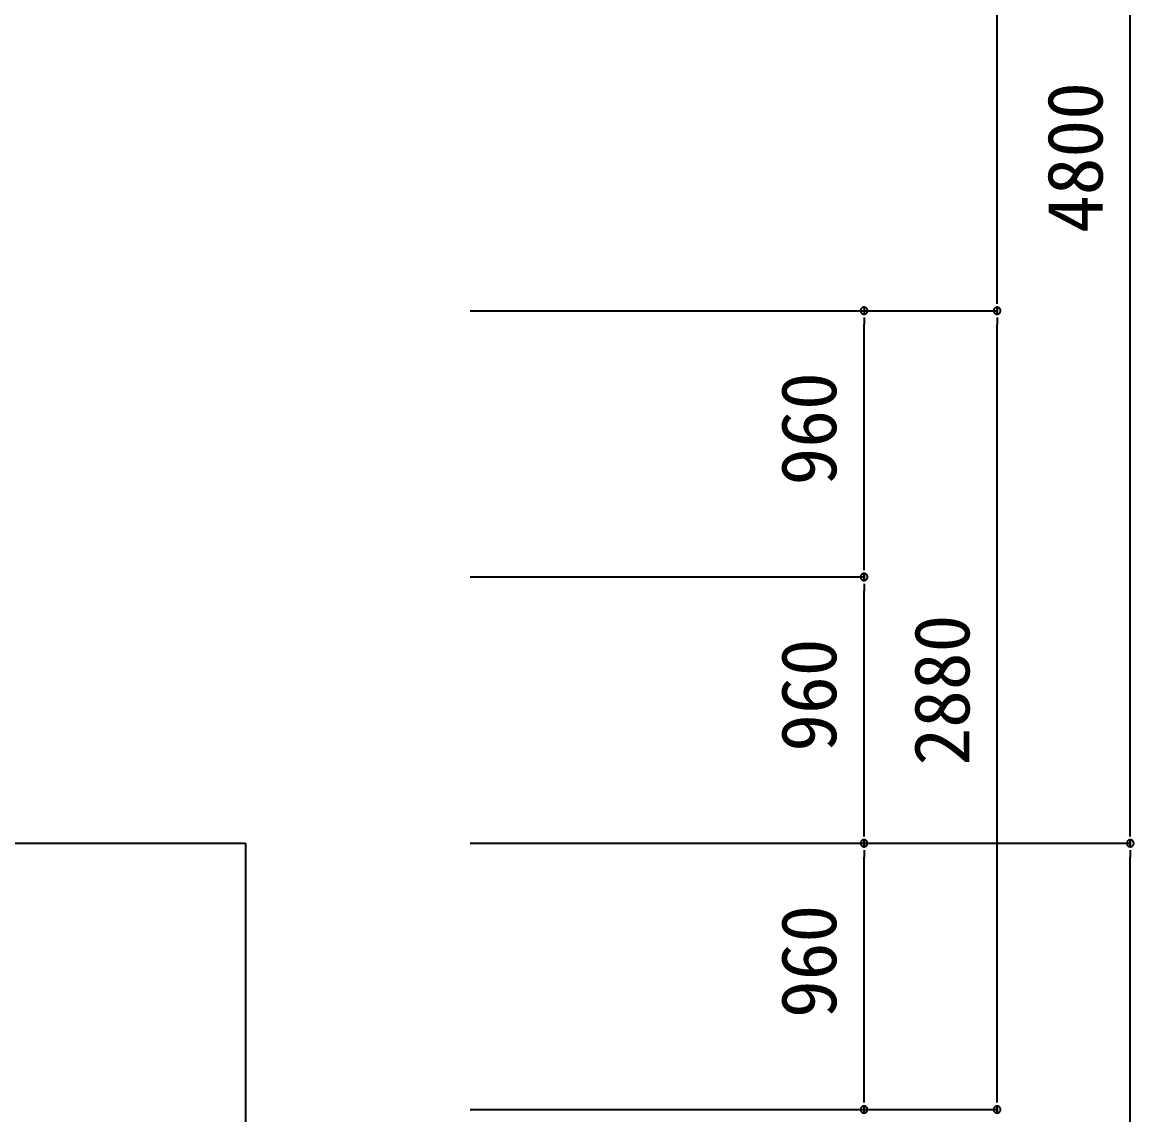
# Model space of a CAD drawing. Header units: millimetres. Extents: x -21029 to 20283, y -14043 to 14043.
# Drawn here: x 10347 to 14354, y 450 to 4389 of the extents above; entities that cross this region are included whole.
import ezdxf

# ---------------------------------------------------------------- set-up
doc = ezdxf.new("R2010")
doc.units = ezdxf.units.MM
for name, color, linetype in [('0-9', 7, 'Continuous'), ('1-1', 7, 'Continuous'), ('1-8', 7, 'Continuous')]:
    doc.layers.add(name, color=color, linetype=linetype)
doc.styles.add('JP', font='msgothic.ttc')

msp = doc.modelspace()

# ---------------------------------------------------------------- linework, layer by layer
at = {"layer": '0-9', "color": 7}
for p, q in [((13862, 3373.9), (13862, 3398.9)), ((13382, 3361.4), (13382, 3336.4)), ((13862, 3361.4), (13862, 3336.4)), ((13862, 3336.4), (13862, 3361.4)), ((13382, 3323.9), (13382, 3298.9)), ((13862, 3323.9), (13862, 3298.9)), ((13382, 2413.9), (13382, 2438.9)), ((13382, 2401.4), (13382, 2376.4)), ((13382, 2376.4), (13382, 2401.4)), ((13382, 2363.9), (13382, 2338.9)), ((13382, 1453.9), (13382, 1478.9)), ((14342, 1453.9), (14342, 1478.9)), ((13382, 1441.4), (13382, 1416.4)), ((13382, 1416.4), (13382, 1441.4)), ((13382, 1403.9), (13382, 1378.9)), ((14342, 1441.4), (14342, 1416.4)), ((14342, 1416.4), (14342, 1441.4)), ((14342, 1403.9), (14342, 1378.9)), ((13382, 493.9), (13382, 518.9)), ((13382, 481.4), (13382, 456.4)), ((13382, 456.4), (13382, 481.4)), ((13862, 493.9), (13862, 518.9)), ((13862, 481.4), (13862, 456.4)), ((13862, 456.4), (13862, 481.4))]:
    msp.add_line(p, q, dxfattribs=at)
for points in [[(13382, 3361.4), (13380.9, 3361.3), (13379.8, 3361.2), (13378.7, 3360.9), (13377.7, 3360.6), (13376.7, 3360.2), (13375.7, 3359.7), (13374.8, 3359.1), (13373.9, 3358.4), (13373.1, 3357.7), (13372.4, 3356.9), (13371.7, 3356), (13371.2, 3355.1), (13370.7, 3354.1), (13370.2, 3353.1), (13369.9, 3352.1), (13369.7, 3351), (13369.5, 3349.9), (13369.5, 3348.9), (13369.5, 3347.8), (13369.7, 3346.7), (13369.9, 3345.6), (13370.2, 3344.6), (13370.7, 3343.6), (13371.2, 3342.6), (13371.7, 3341.7), (13372.4, 3340.8), (13373.1, 3340), (13373.9, 3339.3), (13374.8, 3338.6), (13375.7, 3338), (13376.7, 3337.5), (13377.7, 3337.1), (13378.7, 3336.8), (13379.8, 3336.5), (13380.9, 3336.4), (13382, 3336.4), (13383.1, 3336.4), (13384.2, 3336.5), (13385.2, 3336.8), (13386.3, 3337.1), (13387.3, 3337.5), (13388.2, 3338), (13389.2, 3338.6), (13390, 3339.3), (13390.8, 3340), (13391.6, 3340.8), (13392.2, 3341.7), (13392.8, 3342.6), (13393.3, 3343.6), (13393.7, 3344.6), (13394.1, 3345.6), (13394.3, 3346.7), (13394.4, 3347.8), (13394.5, 3348.9), (13394.4, 3349.9), (13394.3, 3351), (13394.1, 3352.1), (13393.7, 3353.1), (13393.3, 3354.1), (13392.8, 3355.1), (13392.2, 3356), (13391.6, 3356.9), (13390.8, 3357.7), (13390, 3358.4), (13389.2, 3359.1), (13388.2, 3359.7), (13387.3, 3360.2), (13386.3, 3360.6), (13385.2, 3360.9), (13384.2, 3361.2), (13383.1, 3361.3), (13382, 3361.4)], [(13862, 3361.4), (13860.9, 3361.3), (13859.8, 3361.2), (13858.7, 3360.9), (13857.7, 3360.6), (13856.7, 3360.2), (13855.7, 3359.7), (13854.8, 3359.1), (13853.9, 3358.4), (13853.1, 3357.7), (13852.4, 3356.9), (13851.7, 3356), (13851.2, 3355.1), (13850.7, 3354.1), (13850.2, 3353.1), (13849.9, 3352.1), (13849.7, 3351), (13849.5, 3349.9), (13849.5, 3348.9), (13849.5, 3347.8), (13849.7, 3346.7), (13849.9, 3345.6), (13850.2, 3344.6), (13850.7, 3343.6), (13851.2, 3342.6), (13851.7, 3341.7), (13852.4, 3340.8), (13853.1, 3340), (13853.9, 3339.3), (13854.8, 3338.6), (13855.7, 3338), (13856.7, 3337.5), (13857.7, 3337.1), (13858.7, 3336.8), (13859.8, 3336.5), (13860.9, 3336.4), (13862, 3336.4), (13863.1, 3336.4), (13864.2, 3336.5), (13865.2, 3336.8), (13866.3, 3337.1), (13867.3, 3337.5), (13868.2, 3338), (13869.2, 3338.6), (13870, 3339.3), (13870.8, 3340), (13871.6, 3340.8), (13872.2, 3341.7), (13872.8, 3342.6), (13873.3, 3343.6), (13873.7, 3344.6), (13874.1, 3345.6), (13874.3, 3346.7), (13874.4, 3347.8), (13874.5, 3348.9), (13874.4, 3349.9), (13874.3, 3351), (13874.1, 3352.1), (13873.7, 3353.1), (13873.3, 3354.1), (13872.8, 3355.1), (13872.2, 3356), (13871.6, 3356.9), (13870.8, 3357.7), (13870, 3358.4), (13869.2, 3359.1), (13868.2, 3359.7), (13867.3, 3360.2), (13866.3, 3360.6), (13865.2, 3360.9), (13864.2, 3361.2), (13863.1, 3361.3), (13862, 3361.4)], [(13862, 3336.4), (13863.1, 3336.4), (13864.2, 3336.5), (13865.2, 3336.8), (13866.3, 3337.1), (13867.3, 3337.5), (13868.2, 3338), (13869.2, 3338.6), (13870, 3339.3), (13870.8, 3340), (13871.6, 3340.8), (13872.2, 3341.7), (13872.8, 3342.6), (13873.3, 3343.6), (13873.7, 3344.6), (13874.1, 3345.6), (13874.3, 3346.7), (13874.4, 3347.8), (13874.5, 3348.9), (13874.4, 3349.9), (13874.3, 3351), (13874.1, 3352.1), (13873.7, 3353.1), (13873.3, 3354.1), (13872.8, 3355.1), (13872.2, 3356), (13871.6, 3356.9), (13870.8, 3357.7), (13870, 3358.4), (13869.2, 3359.1), (13868.2, 3359.7), (13867.3, 3360.2), (13866.3, 3360.6), (13865.2, 3360.9), (13864.2, 3361.2), (13863.1, 3361.3), (13862, 3361.4), (13860.9, 3361.3), (13859.8, 3361.2), (13858.7, 3360.9), (13857.7, 3360.6), (13856.7, 3360.2), (13855.7, 3359.7), (13854.8, 3359.1), (13853.9, 3358.4), (13853.1, 3357.7), (13852.4, 3356.9), (13851.7, 3356), (13851.2, 3355.1), (13850.7, 3354.1), (13850.2, 3353.1), (13849.9, 3352.1), (13849.7, 3351), (13849.5, 3349.9), (13849.5, 3348.9), (13849.5, 3347.8), (13849.7, 3346.7), (13849.9, 3345.6), (13850.2, 3344.6), (13850.7, 3343.6), (13851.2, 3342.6), (13851.7, 3341.7), (13852.4, 3340.8), (13853.1, 3340), (13853.9, 3339.3), (13854.8, 3338.6), (13855.7, 3338), (13856.7, 3337.5), (13857.7, 3337.1), (13858.7, 3336.8), (13859.8, 3336.5), (13860.9, 3336.4), (13862, 3336.4)], [(13382, 2401.4), (13380.9, 2401.3), (13379.8, 2401.2), (13378.7, 2400.9), (13377.7, 2400.6), (13376.7, 2400.2), (13375.7, 2399.7), (13374.8, 2399.1), (13373.9, 2398.4), (13373.1, 2397.7), (13372.4, 2396.9), (13371.7, 2396), (13371.2, 2395.1), (13370.7, 2394.1), (13370.2, 2393.1), (13369.9, 2392.1), (13369.7, 2391), (13369.5, 2389.9), (13369.5, 2388.9), (13369.5, 2387.8), (13369.7, 2386.7), (13369.9, 2385.6), (13370.2, 2384.6), (13370.7, 2383.6), (13371.2, 2382.6), (13371.7, 2381.7), (13372.4, 2380.8), (13373.1, 2380), (13373.9, 2379.3), (13374.8, 2378.6), (13375.7, 2378), (13376.7, 2377.5), (13377.7, 2377.1), (13378.7, 2376.8), (13379.8, 2376.5), (13380.9, 2376.4), (13382, 2376.4), (13383.1, 2376.4), (13384.2, 2376.5), (13385.2, 2376.8), (13386.3, 2377.1), (13387.3, 2377.5), (13388.2, 2378), (13389.2, 2378.6), (13390, 2379.3), (13390.8, 2380), (13391.6, 2380.8), (13392.2, 2381.7), (13392.8, 2382.6), (13393.3, 2383.6), (13393.7, 2384.6), (13394.1, 2385.6), (13394.3, 2386.7), (13394.4, 2387.8), (13394.5, 2388.9), (13394.4, 2389.9), (13394.3, 2391), (13394.1, 2392.1), (13393.7, 2393.1), (13393.3, 2394.1), (13392.8, 2395.1), (13392.2, 2396), (13391.6, 2396.9), (13390.8, 2397.7), (13390, 2398.4), (13389.2, 2399.1), (13388.2, 2399.7), (13387.3, 2400.2), (13386.3, 2400.6), (13385.2, 2400.9), (13384.2, 2401.2), (13383.1, 2401.3), (13382, 2401.4)], [(13382, 2376.4), (13383.1, 2376.4), (13384.2, 2376.5), (13385.2, 2376.8), (13386.3, 2377.1), (13387.3, 2377.5), (13388.2, 2378), (13389.2, 2378.6), (13390, 2379.3), (13390.8, 2380), (13391.6, 2380.8), (13392.2, 2381.7), (13392.8, 2382.6), (13393.3, 2383.6), (13393.7, 2384.6), (13394.1, 2385.6), (13394.3, 2386.7), (13394.4, 2387.8), (13394.5, 2388.9), (13394.4, 2389.9), (13394.3, 2391), (13394.1, 2392.1), (13393.7, 2393.1), (13393.3, 2394.1), (13392.8, 2395.1), (13392.2, 2396), (13391.6, 2396.9), (13390.8, 2397.7), (13390, 2398.4), (13389.2, 2399.1), (13388.2, 2399.7), (13387.3, 2400.2), (13386.3, 2400.6), (13385.2, 2400.9), (13384.2, 2401.2), (13383.1, 2401.3), (13382, 2401.4), (13380.9, 2401.3), (13379.8, 2401.2), (13378.7, 2400.9), (13377.7, 2400.6), (13376.7, 2400.2), (13375.7, 2399.7), (13374.8, 2399.1), (13373.9, 2398.4), (13373.1, 2397.7), (13372.4, 2396.9), (13371.7, 2396), (13371.2, 2395.1), (13370.7, 2394.1), (13370.2, 2393.1), (13369.9, 2392.1), (13369.7, 2391), (13369.5, 2389.9), (13369.5, 2388.9), (13369.5, 2387.8), (13369.7, 2386.7), (13369.9, 2385.6), (13370.2, 2384.6), (13370.7, 2383.6), (13371.2, 2382.6), (13371.7, 2381.7), (13372.4, 2380.8), (13373.1, 2380), (13373.9, 2379.3), (13374.8, 2378.6), (13375.7, 2378), (13376.7, 2377.5), (13377.7, 2377.1), (13378.7, 2376.8), (13379.8, 2376.5), (13380.9, 2376.4), (13382, 2376.4)], [(13382, 1441.4), (13380.9, 1441.3), (13379.8, 1441.2), (13378.7, 1440.9), (13377.7, 1440.6), (13376.7, 1440.2), (13375.7, 1439.7), (13374.8, 1439.1), (13373.9, 1438.4), (13373.1, 1437.7), (13372.4, 1436.9), (13371.7, 1436), (13371.2, 1435.1), (13370.7, 1434.1), (13370.2, 1433.1), (13369.9, 1432.1), (13369.7, 1431), (13369.5, 1429.9), (13369.5, 1428.9), (13369.5, 1427.8), (13369.7, 1426.7), (13369.9, 1425.6), (13370.2, 1424.6), (13370.7, 1423.6), (13371.2, 1422.6), (13371.7, 1421.7), (13372.4, 1420.8), (13373.1, 1420), (13373.9, 1419.3), (13374.8, 1418.6), (13375.7, 1418), (13376.7, 1417.5), (13377.7, 1417.1), (13378.7, 1416.8), (13379.8, 1416.5), (13380.9, 1416.4), (13382, 1416.4), (13383.1, 1416.4), (13384.2, 1416.5), (13385.2, 1416.8), (13386.3, 1417.1), (13387.3, 1417.5), (13388.2, 1418), (13389.2, 1418.6), (13390, 1419.3), (13390.8, 1420), (13391.6, 1420.8), (13392.2, 1421.7), (13392.8, 1422.6), (13393.3, 1423.6), (13393.7, 1424.6), (13394.1, 1425.6), (13394.3, 1426.7), (13394.4, 1427.8), (13394.5, 1428.9), (13394.4, 1429.9), (13394.3, 1431), (13394.1, 1432.1), (13393.7, 1433.1), (13393.3, 1434.1), (13392.8, 1435.1), (13392.2, 1436), (13391.6, 1436.9), (13390.8, 1437.7), (13390, 1438.4), (13389.2, 1439.1), (13388.2, 1439.7), (13387.3, 1440.2), (13386.3, 1440.6), (13385.2, 1440.9), (13384.2, 1441.2), (13383.1, 1441.3), (13382, 1441.4)], [(13382, 1416.4), (13383.1, 1416.4), (13384.2, 1416.5), (13385.2, 1416.8), (13386.3, 1417.1), (13387.3, 1417.5), (13388.2, 1418), (13389.2, 1418.6), (13390, 1419.3), (13390.8, 1420), (13391.6, 1420.8), (13392.2, 1421.7), (13392.8, 1422.6), (13393.3, 1423.6), (13393.7, 1424.6), (13394.1, 1425.6), (13394.3, 1426.7), (13394.4, 1427.8), (13394.5, 1428.9), (13394.4, 1429.9), (13394.3, 1431), (13394.1, 1432.1), (13393.7, 1433.1), (13393.3, 1434.1), (13392.8, 1435.1), (13392.2, 1436), (13391.6, 1436.9), (13390.8, 1437.7), (13390, 1438.4), (13389.2, 1439.1), (13388.2, 1439.7), (13387.3, 1440.2), (13386.3, 1440.6), (13385.2, 1440.9), (13384.2, 1441.2), (13383.1, 1441.3), (13382, 1441.4), (13380.9, 1441.3), (13379.8, 1441.2), (13378.7, 1440.9), (13377.7, 1440.6), (13376.7, 1440.2), (13375.7, 1439.7), (13374.8, 1439.1), (13373.9, 1438.4), (13373.1, 1437.7), (13372.4, 1436.9), (13371.7, 1436), (13371.2, 1435.1), (13370.7, 1434.1), (13370.2, 1433.1), (13369.9, 1432.1), (13369.7, 1431), (13369.5, 1429.9), (13369.5, 1428.9), (13369.5, 1427.8), (13369.7, 1426.7), (13369.9, 1425.6), (13370.2, 1424.6), (13370.7, 1423.6), (13371.2, 1422.6), (13371.7, 1421.7), (13372.4, 1420.8), (13373.1, 1420), (13373.9, 1419.3), (13374.8, 1418.6), (13375.7, 1418), (13376.7, 1417.5), (13377.7, 1417.1), (13378.7, 1416.8), (13379.8, 1416.5), (13380.9, 1416.4), (13382, 1416.4)], [(14342, 1441.4), (14340.9, 1441.3), (14339.8, 1441.2), (14338.7, 1440.9), (14337.7, 1440.6), (14336.7, 1440.2), (14335.7, 1439.7), (14334.8, 1439.1), (14333.9, 1438.4), (14333.1, 1437.7), (14332.4, 1436.9), (14331.7, 1436), (14331.2, 1435.1), (14330.7, 1434.1), (14330.2, 1433.1), (14329.9, 1432.1), (14329.7, 1431), (14329.5, 1429.9), (14329.5, 1428.9), (14329.5, 1427.8), (14329.7, 1426.7), (14329.9, 1425.6), (14330.2, 1424.6), (14330.7, 1423.6), (14331.2, 1422.6), (14331.7, 1421.7), (14332.4, 1420.8), (14333.1, 1420), (14333.9, 1419.3), (14334.8, 1418.6), (14335.7, 1418), (14336.7, 1417.5), (14337.7, 1417.1), (14338.7, 1416.8), (14339.8, 1416.5), (14340.9, 1416.4), (14342, 1416.4), (14343.1, 1416.4), (14344.2, 1416.5), (14345.2, 1416.8), (14346.3, 1417.1), (14347.3, 1417.5), (14348.2, 1418), (14349.2, 1418.6), (14350, 1419.3), (14350.8, 1420), (14351.6, 1420.8), (14352.2, 1421.7), (14352.8, 1422.6), (14353.3, 1423.6), (14353.7, 1424.6), (14354.1, 1425.6), (14354.3, 1426.7), (14354.4, 1427.8), (14354.5, 1428.9), (14354.4, 1429.9), (14354.3, 1431), (14354.1, 1432.1), (14353.7, 1433.1), (14353.3, 1434.1), (14352.8, 1435.1), (14352.2, 1436), (14351.6, 1436.9), (14350.8, 1437.7), (14350, 1438.4), (14349.2, 1439.1), (14348.2, 1439.7), (14347.3, 1440.2), (14346.3, 1440.6), (14345.2, 1440.9), (14344.2, 1441.2), (14343.1, 1441.3), (14342, 1441.4)], [(14342, 1416.4), (14343.1, 1416.4), (14344.2, 1416.5), (14345.2, 1416.8), (14346.3, 1417.1), (14347.3, 1417.5), (14348.2, 1418), (14349.2, 1418.6), (14350, 1419.3), (14350.8, 1420), (14351.6, 1420.8), (14352.2, 1421.7), (14352.8, 1422.6), (14353.3, 1423.6), (14353.7, 1424.6), (14354.1, 1425.6), (14354.3, 1426.7), (14354.4, 1427.8), (14354.5, 1428.9), (14354.4, 1429.9), (14354.3, 1431), (14354.1, 1432.1), (14353.7, 1433.1), (14353.3, 1434.1), (14352.8, 1435.1), (14352.2, 1436), (14351.6, 1436.9), (14350.8, 1437.7), (14350, 1438.4), (14349.2, 1439.1), (14348.2, 1439.7), (14347.3, 1440.2), (14346.3, 1440.6), (14345.2, 1440.9), (14344.2, 1441.2), (14343.1, 1441.3), (14342, 1441.4), (14340.9, 1441.3), (14339.8, 1441.2), (14338.7, 1440.9), (14337.7, 1440.6), (14336.7, 1440.2), (14335.7, 1439.7), (14334.8, 1439.1), (14333.9, 1438.4), (14333.1, 1437.7), (14332.4, 1436.9), (14331.7, 1436), (14331.2, 1435.1), (14330.7, 1434.1), (14330.2, 1433.1), (14329.9, 1432.1), (14329.7, 1431), (14329.5, 1429.9), (14329.5, 1428.9), (14329.5, 1427.8), (14329.7, 1426.7), (14329.9, 1425.6), (14330.2, 1424.6), (14330.7, 1423.6), (14331.2, 1422.6), (14331.7, 1421.7), (14332.4, 1420.8), (14333.1, 1420), (14333.9, 1419.3), (14334.8, 1418.6), (14335.7, 1418), (14336.7, 1417.5), (14337.7, 1417.1), (14338.7, 1416.8), (14339.8, 1416.5), (14340.9, 1416.4), (14342, 1416.4)], [(13382, 481.4), (13380.9, 481.3), (13379.8, 481.2), (13378.7, 480.9), (13377.7, 480.6), (13376.7, 480.2), (13375.7, 479.7), (13374.8, 479.1), (13373.9, 478.4), (13373.1, 477.7), (13372.4, 476.9), (13371.7, 476), (13371.2, 475.1), (13370.7, 474.1), (13370.2, 473.1), (13369.9, 472.1), (13369.7, 471), (13369.5, 469.9), (13369.5, 468.9), (13369.5, 467.8), (13369.7, 466.7), (13369.9, 465.6), (13370.2, 464.6), (13370.7, 463.6), (13371.2, 462.6), (13371.7, 461.7), (13372.4, 460.8), (13373.1, 460), (13373.9, 459.3), (13374.8, 458.6), (13375.7, 458), (13376.7, 457.5), (13377.7, 457.1), (13378.7, 456.8), (13379.8, 456.5), (13380.9, 456.4), (13382, 456.4), (13383.1, 456.4), (13384.2, 456.5), (13385.2, 456.8), (13386.3, 457.1), (13387.3, 457.5), (13388.2, 458), (13389.2, 458.6), (13390, 459.3), (13390.8, 460), (13391.6, 460.8), (13392.2, 461.7), (13392.8, 462.6), (13393.3, 463.6), (13393.7, 464.6), (13394.1, 465.6), (13394.3, 466.7), (13394.4, 467.8), (13394.5, 468.9), (13394.4, 469.9), (13394.3, 471), (13394.1, 472.1), (13393.7, 473.1), (13393.3, 474.1), (13392.8, 475.1), (13392.2, 476), (13391.6, 476.9), (13390.8, 477.7), (13390, 478.4), (13389.2, 479.1), (13388.2, 479.7), (13387.3, 480.2), (13386.3, 480.6), (13385.2, 480.9), (13384.2, 481.2), (13383.1, 481.3), (13382, 481.4)], [(13382, 456.4), (13383.1, 456.4), (13384.2, 456.5), (13385.2, 456.8), (13386.3, 457.1), (13387.3, 457.5), (13388.2, 458), (13389.2, 458.6), (13390, 459.3), (13390.8, 460), (13391.6, 460.8), (13392.2, 461.7), (13392.8, 462.6), (13393.3, 463.6), (13393.7, 464.6), (13394.1, 465.6), (13394.3, 466.7), (13394.4, 467.8), (13394.5, 468.9), (13394.4, 469.9), (13394.3, 471), (13394.1, 472.1), (13393.7, 473.1), (13393.3, 474.1), (13392.8, 475.1), (13392.2, 476), (13391.6, 476.9), (13390.8, 477.7), (13390, 478.4), (13389.2, 479.1), (13388.2, 479.7), (13387.3, 480.2), (13386.3, 480.6), (13385.2, 480.9), (13384.2, 481.2), (13383.1, 481.3), (13382, 481.4), (13380.9, 481.3), (13379.8, 481.2), (13378.7, 480.9), (13377.7, 480.6), (13376.7, 480.2), (13375.7, 479.7), (13374.8, 479.1), (13373.9, 478.4), (13373.1, 477.7), (13372.4, 476.9), (13371.7, 476), (13371.2, 475.1), (13370.7, 474.1), (13370.2, 473.1), (13369.9, 472.1), (13369.7, 471), (13369.5, 469.9), (13369.5, 468.9), (13369.5, 467.8), (13369.7, 466.7), (13369.9, 465.6), (13370.2, 464.6), (13370.7, 463.6), (13371.2, 462.6), (13371.7, 461.7), (13372.4, 460.8), (13373.1, 460), (13373.9, 459.3), (13374.8, 458.6), (13375.7, 458), (13376.7, 457.5), (13377.7, 457.1), (13378.7, 456.8), (13379.8, 456.5), (13380.9, 456.4), (13382, 456.4)], [(13862, 481.4), (13860.9, 481.3), (13859.8, 481.2), (13858.7, 480.9), (13857.7, 480.6), (13856.7, 480.2), (13855.7, 479.7), (13854.8, 479.1), (13853.9, 478.4), (13853.1, 477.7), (13852.4, 476.9), (13851.7, 476), (13851.2, 475.1), (13850.7, 474.1), (13850.2, 473.1), (13849.9, 472.1), (13849.7, 471), (13849.5, 469.9), (13849.5, 468.9), (13849.5, 467.8), (13849.7, 466.7), (13849.9, 465.6), (13850.2, 464.6), (13850.7, 463.6), (13851.2, 462.6), (13851.7, 461.7), (13852.4, 460.8), (13853.1, 460), (13853.9, 459.3), (13854.8, 458.6), (13855.7, 458), (13856.7, 457.5), (13857.7, 457.1), (13858.7, 456.8), (13859.8, 456.5), (13860.9, 456.4), (13862, 456.4), (13863.1, 456.4), (13864.2, 456.5), (13865.2, 456.8), (13866.3, 457.1), (13867.3, 457.5), (13868.2, 458), (13869.2, 458.6), (13870, 459.3), (13870.8, 460), (13871.6, 460.8), (13872.2, 461.7), (13872.8, 462.6), (13873.3, 463.6), (13873.7, 464.6), (13874.1, 465.6), (13874.3, 466.7), (13874.4, 467.8), (13874.5, 468.9), (13874.4, 469.9), (13874.3, 471), (13874.1, 472.1), (13873.7, 473.1), (13873.3, 474.1), (13872.8, 475.1), (13872.2, 476), (13871.6, 476.9), (13870.8, 477.7), (13870, 478.4), (13869.2, 479.1), (13868.2, 479.7), (13867.3, 480.2), (13866.3, 480.6), (13865.2, 480.9), (13864.2, 481.2), (13863.1, 481.3), (13862, 481.4)], [(13862, 456.4), (13863.1, 456.4), (13864.2, 456.5), (13865.2, 456.8), (13866.3, 457.1), (13867.3, 457.5), (13868.2, 458), (13869.2, 458.6), (13870, 459.3), (13870.8, 460), (13871.6, 460.8), (13872.2, 461.7), (13872.8, 462.6), (13873.3, 463.6), (13873.7, 464.6), (13874.1, 465.6), (13874.3, 466.7), (13874.4, 467.8), (13874.5, 468.9), (13874.4, 469.9), (13874.3, 471), (13874.1, 472.1), (13873.7, 473.1), (13873.3, 474.1), (13872.8, 475.1), (13872.2, 476), (13871.6, 476.9), (13870.8, 477.7), (13870, 478.4), (13869.2, 479.1), (13868.2, 479.7), (13867.3, 480.2), (13866.3, 480.6), (13865.2, 480.9), (13864.2, 481.2), (13863.1, 481.3), (13862, 481.4), (13860.9, 481.3), (13859.8, 481.2), (13858.7, 480.9), (13857.7, 480.6), (13856.7, 480.2), (13855.7, 479.7), (13854.8, 479.1), (13853.9, 478.4), (13853.1, 477.7), (13852.4, 476.9), (13851.7, 476), (13851.2, 475.1), (13850.7, 474.1), (13850.2, 473.1), (13849.9, 472.1), (13849.7, 471), (13849.5, 469.9), (13849.5, 468.9), (13849.5, 467.8), (13849.7, 466.7), (13849.9, 465.6), (13850.2, 464.6), (13850.7, 463.6), (13851.2, 462.6), (13851.7, 461.7), (13852.4, 460.8), (13853.1, 460), (13853.9, 459.3), (13854.8, 458.6), (13855.7, 458), (13856.7, 457.5), (13857.7, 457.1), (13858.7, 456.8), (13859.8, 456.5), (13860.9, 456.4), (13862, 456.4)]]:
    msp.add_lwpolyline(points, dxfattribs=at)
at = {"layer": '1-1', "color": 7}
for p, q in [((13862, 3398.9), (13862, 7278.9)), ((14342, 1478.9), (14342, 6178.9)), ((11962, 3348.9), (13862, 3348.9)), ((11962, 3348.9), (13862, 3348.9)), ((11962, 3348.9), (13382, 3348.9)), ((13382, 2438.9), (13382, 3298.9)), ((13862, 518.9), (13862, 3298.9)), ((11962, 2388.9), (13382, 2388.9)), ((11962, 2388.9), (13382, 2388.9)), ((13382, 1478.9), (13382, 2338.9)), ((11962, 1428.9), (14342, 1428.9)), ((11962, 1428.9), (14342, 1428.9)), ((11962, 1428.9), (13382, 1428.9)), ((11962, 1428.9), (13382, 1428.9)), ((13382, 518.9), (13382, 1378.9)), ((14342, -3321.1), (14342, 1378.9)), ((11962, 468.9), (13862, 468.9)), ((11962, 468.9), (13862, 468.9)), ((11962, 468.9), (13382, 468.9)), ((11962, 468.9), (13382, 468.9))]:
    msp.add_line(p, q, dxfattribs=at)
at = {"layer": '1-8', "color": 1}
for p, q in [((9952, 1428.9), (11152, 1428.9)), ((11152, 1428.9), (11152, -7610.3))]:
    msp.add_line(p, q, dxfattribs=at)

# ---------------------------------------------------------------- texts
at = {"layer": '1-1', "color": 7, "style": 'JP'}
for s, p in [('4800', (14242, 3628.9)), ('960', (13282, 2718.9)), ('2880', (13762, 1708.9)), ('960', (13282, 1758.9)), ('960', (13282, 798.9))]:
    msp.add_text(s, height=200, rotation=90, dxfattribs=at).set_placement(p)

doc.saveas('drawing.dxf')
